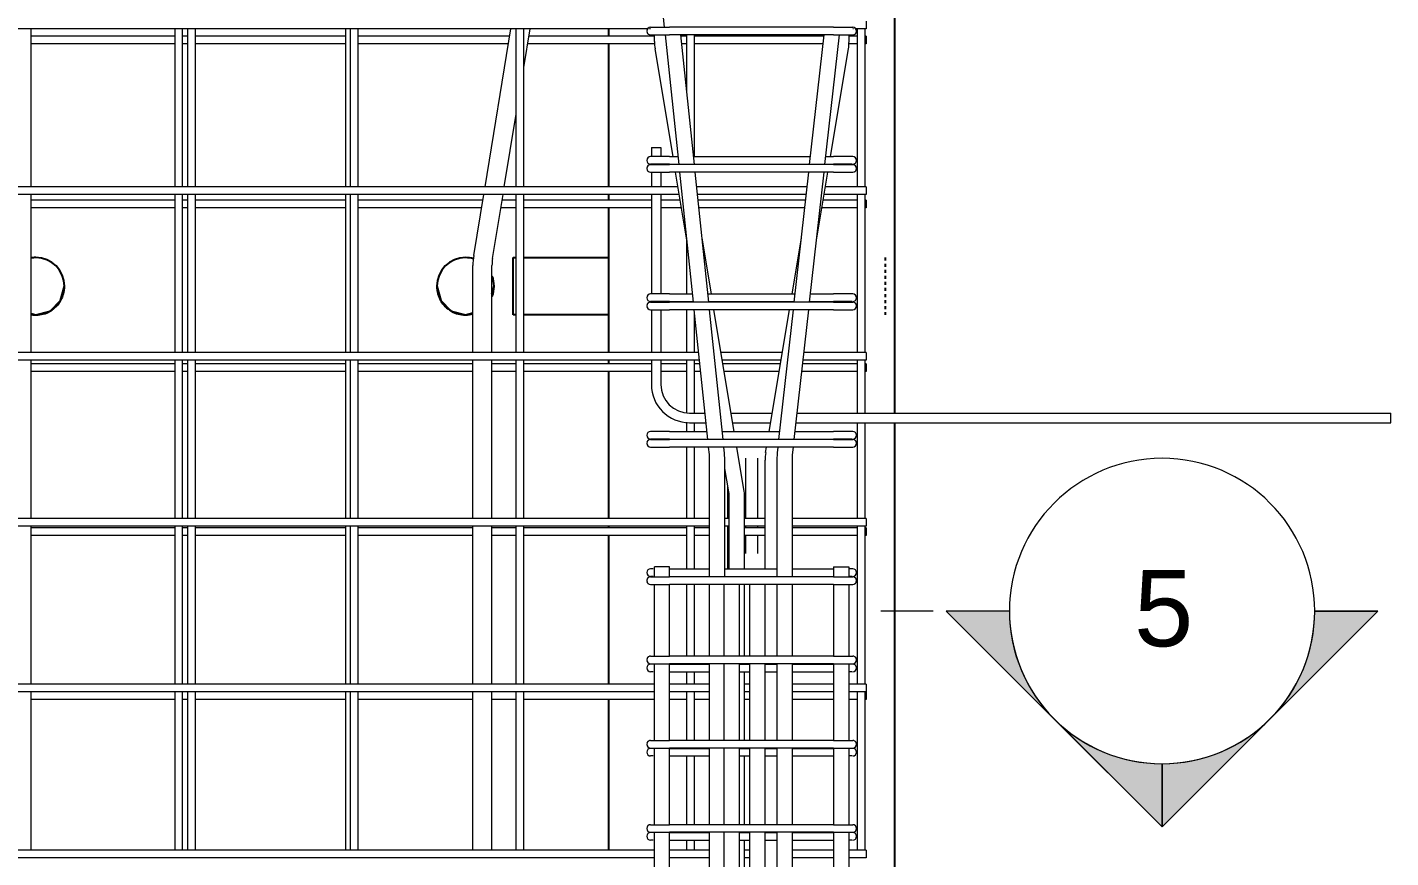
# Model space of a CAD drawing. Header units: millimetres. Extents: x 1435 to 26503, y -2036 to 18836.
# Drawn here: x 4929 to 6359, y -844 to 26 of the extents above; entities that cross this region are included whole.
import ezdxf

# ---------------------------------------------------------------- set-up
doc = ezdxf.new("R2010")
doc.units = ezdxf.units.MM
doc.linetypes.add('Dash', pattern=[6.36, 3.18, -3.18])
for name, color, linetype, lineweight in [('A-GENM', 13, 'Continuous', 18), ('A-WALL', 113, 'Continuous', 25), ('A-WALL-HDLN', 110, 'Dash', 25), ('G-ANNO-SYMB', 111, 'Continuous', 9), ('S-RBAR', 171, 'Continuous', 18)]:
    doc.layers.add(name, color=color, linetype=linetype, lineweight=lineweight)
doc.styles.add('Arial', font='arial.ttf', dxfattribs={"height": 80})

# ---------------------------------------------------------------- blocks, each defined once
blk = doc.blocks.new('12_7Ø_ Lifting Insert_COLUMN - 12_9Ø Lifting insert-V4-Elevation Front 1')
at = {"layer": 'A-GENM'}
blk.add_line((5695.2, -498.2), (5695.2, -496.3), dxfattribs=at)
at = {"layer": 'A-GENM', "flags": 128}
for points in [[(5682.5, -425), (5682.5, -429.1), (5682.5, -440.6), (5682.5, -457.8), (5682.5, -477.8), (5682.5, -488.3)], [(5695.2, -488.3), (5695.2, -472.2), (5695.2, -452.7), (5695.2, -436.8), (5695.2, -427.2), (5695.2, -425)], [(5682.5, -496.3), (5682.5, -497.3), (5682.5, -498.2)], [(5682.5, -506.2), (5682.5, -513.2), (5682.5, -522.8), (5682.5, -525)], [(5695.2, -525), (5695.2, -520.9), (5695.2, -509.4), (5695.2, -506.2)]]:
    blk.add_lwpolyline(points, dxfattribs=at)
blk = doc.blocks.new('Detail View - M_Section Head - Filled SHOP DWG-1002450-Elevation Front 1')
at = {"layer": 'G-ANNO-SYMB'}
h = blk.add_hatch(color=256, dxfattribs=at)
edge = h.paths.add_edge_path()
edge.add_line((5892.8, 3749.7), (5959.1, 3749.7))
edge.add_arc((6119.1, 3749.7), 160, 180, 225)
edge.add_line((6006, 3636.5), (5892.8, 3749.7))
h = blk.add_hatch(color=256, dxfattribs=at)
edge = h.paths.add_edge_path()
edge.add_line((6345.4, 3749.7), (6232.2, 3636.5))
edge.add_arc((6119.1, 3749.7), 160, 315, 360)
edge.add_line((6279.1, 3749.7), (6345.4, 3749.7))
h = blk.add_hatch(color=256, dxfattribs=at)
edge = h.paths.add_edge_path()
edge.add_line((6119.1, 3523.4), (6006, 3636.5))
edge.add_arc((6119.1, 3749.7), 160, 225, 270)
edge.add_line((6119.1, 3589.7), (6119.1, 3523.4))
h = blk.add_hatch(color=256, dxfattribs=at)
edge = h.paths.add_edge_path()
edge.add_line((6119.1, 3523.4), (6119.1, 3589.7))
edge.add_arc((6119.1, 3749.7), 160, 270, 315)
edge.add_line((6232.2, 3636.5), (6119.1, 3523.4))
for p, q in [((6119.1, 3523.4), (5892.8, 3749.7)), ((5959.1, 3749.7), (5892.8, 3749.7)), ((5892.8, 3749.7), (6006, 3636.5)), ((5959.1, 3749.7), (5892.8, 3749.7)), ((6119.1, 3523.4), (6345.4, 3749.7)), ((6232.2, 3636.5), (6345.4, 3749.7)), ((6279.1, 3749.7), (6345.4, 3749.7)), ((6345.4, 3749.7), (6279.1, 3749.7)), ((6006, 3636.5), (6119.1, 3523.4)), ((6119.1, 3523.4), (6232.2, 3636.5)), ((6119.1, 3589.7), (6119.1, 3523.4)), ((6119.1, 3523.4), (6119.1, 3589.7))]:
    blk.add_line(p, q, dxfattribs=at)
for start, end in [(360, 180), (180, 360), (180, 225), (315, 0), (225, 270), (270, 315)]:
    blk.add_arc((6119.1, 3749.7), 160, start, end, dxfattribs=at)

msp = doc.modelspace()

# ---------------------------------------------------------------- linework, layer by layer
at = {"layer": 'A-WALL'}
for p, q in [((5838.8, -378), (5838.8, 3660)), ((5538.8, 24.8), (5538.8, 17.1)), ((5538.8, 9.1), (5538.8, -140.9)), ((5538.8, -148.9), (5538.8, -154.7)), ((5538.8, -162.7), (5538.8, -314.6)), ((5438.8, -275), (5438.8, -215)), ((5438.8, -215), (5442, -215)), ((5450, -215), (5538.8, -215)), ((5416.6, -253.2), (5418.8, -245)), ((4933.4, -273.7), (4938.4, -275)), ((5388.8, -275), (5396.6, -272.9)), ((5442, -275), (5438.8, -275)), ((5538.8, -275), (5450, -275)), ((5538.8, -322.6), (5538.8, -326.4)), ((5538.8, -334.4), (5538.8, -488.3)), ((5838.8, -1395), (5838.8, -388)), ((5538.8, -496.3), (5538.8, -498.2)), ((5538.8, -506.2), (5538.8, -662.1)), ((5538.8, -678), (5538.8, -835.8))]:
    msp.add_line(p, q, dxfattribs=at)
at = {"layer": 'A-WALL', "flags": 128}
for points in [[(4938.4, -275), (4953.4, -271), (4964.4, -259.9), (4968.4, -245)], [(5358.8, -245), (5362.8, -260), (5373.9, -271), (5388.8, -275)]]:
    msp.add_lwpolyline(points, dxfattribs=at)
at = {"layer": 'A-WALL'}
for centre, start, end in [((4938.4, -245), 90, 99.6383), ((4938.4, -245), 0, 90), ((5388.8, -245), 90, 180), ((5388.8, -245), 73.9676, 90), ((5388.8, -245), 0, 20.7822), ((4938.4, -245), 330.719, 359.5722), ((5388.8, -245), 180.4246, 209.7233), ((5388.8, -245), 339.2178, 359.5722), ((4938.4, -245), 270.7209, 299.4239), ((4938.4, -245), 300.812, 329.6241), ((5388.8, -245), 210.813, 239.6231), ((5388.8, -245), 241.0171, 269.268), ((4938.4, -245), 260.3617, 269.268), ((5388.8, -245), 270.7209, 285)]:
    msp.add_arc(centre, 30, start, end, dxfattribs=at)
at = {"layer": 'A-WALL-HDLN'}
msp.add_line((5828.8, -215), (5828.8, -275), dxfattribs=at)
at = {"layer": 'G-ANNO-SYMB'}
msp.add_line((5879.1, -585.3), (5824.1, -585.3), dxfattribs=at)
at = {"layer": 'S-RBAR'}
for p, q in [((5597.6, 26.3), (5593.9, 61.5)), ((5808.8, 32.8), (5808.8, 24.8)), ((5580.1, 24.8), (4408.8, 24.8)), ((4933.4, -140.9), (4933.4, 24.8)), ((5084.3, 17.1), (4933.4, 17.1)), ((5084.3, -140.9), (5084.3, 24.8)), ((5092.3, -140.9), (5092.3, 24.8)), ((5097.6, 17.1), (5092.3, 17.1)), ((5097.6, -140.9), (5097.6, 24.8)), ((5105.6, -140.9), (5105.6, 24.8)), ((5263.2, 17.1), (5105.6, 17.1)), ((5263.2, -140.9), (5263.2, 24.8)), ((5268.3, -140.9), (5268.3, 24.8)), ((5276.3, -140.9), (5276.3, 24.8)), ((5435.2, 17.1), (5276.3, 17.1)), ((5409.3, -140.9), (5436.4, 24.8)), ((5442, -140.9), (5442, 24.8)), ((5450, -140.9), (5450, 24.8)), ((5450, -15.8), (5456.7, 24.8)), ((5586.9, 17.1), (5455.4, 17.1)), ((5582.8, 24.8), (5581.9, 24.8)), ((5582.8, 26.3), (5588.7, 26.3)), ((5582.8, 26.3), (5588.7, 26.3)), ((5582.8, 18.3), (5602.8, 18.3)), ((5582.8, 18.3), (5602.8, 18.3)), ((5586.9, 11.6), (5586.9, 18.3)), ((5588.7, 26.3), (5602.8, 26.3)), ((5612.7, -117.6), (5598.4, 18.3)), ((5774.8, 26.3), (5602.8, 26.3)), ((5774.8, 18.3), (5602.8, 18.3)), ((5628.8, -117.6), (5614.5, 18.3)), ((5620.9, 17.1), (5614.6, 17.1)), ((5620.9, -42.7), (5620.9, 18.3)), ((5628.9, -109.2), (5628.9, 18.3)), ((5764.6, 17.1), (5628.9, 17.1)), ((5749.6, -117.6), (5764.7, 18.3)), ((5765.7, -117.6), (5780.8, 18.3)), ((5774.8, 26.3), (5794.8, 26.3)), ((5774.8, 18.3), (5794.8, 18.3)), ((5790.9, 11.6), (5790.9, 18.3)), ((5799.8, 17.1), (5790.9, 17.1)), ((5795.7, 24.8), (5794.8, 24.8)), ((5808.8, 24.8), (5797.5, 24.8)), ((5799.8, -140.9), (5799.8, 24.8)), ((5807.8, -140.9), (5807.8, 24.8)), ((5808.8, 17.1), (5807.8, 17.1)), ((5808.8, 17.1), (5808.8, 9.1)), ((5084.3, 9.1), (4933.4, 9.1)), ((5097.6, 9.1), (5092.3, 9.1)), ((5263.2, 9.1), (5105.6, 9.1)), ((5433.8, 9.1), (5276.3, 9.1)), ((5587, 9.1), (5454.1, 9.1)), ((5606.4, -109.2), (5587.6, 3.7)), ((5620.9, 9.1), (5615.5, 9.1)), ((5763.7, 9.1), (5628.9, 9.1)), ((5771.4, -109.2), (5790.2, 3.7)), ((5799.8, 9.1), (5790.8, 9.1)), ((5808.8, 9.1), (5807.8, 9.1)), ((5429.5, -140.9), (5442, -64.7)), ((5583.7, -99.5), (5583.7, -109.2)), ((5583.7, -99.5), (5593.7, -99.5)), ((5593.7, -99.5), (5593.7, -109.2)), ((5602.8, -109.2), (5582.8, -109.2)), ((5602.8, -109.2), (5611.8, -109.2)), ((5627.9, -109.2), (5750.5, -109.2)), ((5766.6, -109.2), (5774.8, -109.2)), ((5794.8, -109.2), (5774.8, -109.2)), ((5588.7, -117.2), (5582.8, -117.2)), ((5582.8, -117.6), (5588.7, -117.6)), ((5582.8, -117.6), (5588.7, -117.6)), ((5582.8, -125.6), (5602.8, -125.6)), ((5582.8, -125.6), (5602.8, -125.6)), ((5583.7, -125.6), (5583.7, -140.9)), ((5602.8, -117.2), (5588.7, -117.2)), ((5588.7, -117.6), (5602.8, -117.6)), ((5593.7, -125.6), (5593.7, -140.9)), ((5602.8, -117.2), (5612.6, -117.2)), ((5774.8, -117.6), (5602.8, -117.6)), ((5774.8, -125.6), (5602.8, -125.6)), ((5621, -196.7), (5609.1, -125.6)), ((5627.8, -261.6), (5613.5, -125.6)), ((5628.7, -117.2), (5749.6, -117.2)), ((5643.9, -261.6), (5629.6, -125.6)), ((5733.5, -261.6), (5748.7, -125.6)), ((5749.6, -261.6), (5764.8, -125.6)), ((5756.8, -196.8), (5768.7, -125.6)), ((5765.7, -117.2), (5774.8, -117.2)), ((5788.9, -117.2), (5774.8, -117.2)), ((5774.8, -117.6), (5794.8, -117.6)), ((5774.8, -125.6), (5794.8, -125.6)), ((5794.1, -117.2), (5788.9, -117.2)), ((5611.7, -140.9), (4408.8, -140.9)), ((5747, -140.9), (5631.2, -140.9)), ((5808.8, -140.9), (5766.1, -140.9)), ((5808.8, -140.9), (5808.8, -148.9)), ((5613, -148.9), (4408.8, -148.9)), ((4933.4, -314.6), (4933.4, -148.9)), ((5084.3, -154.7), (4933.4, -154.7)), ((5084.3, -314.6), (5084.3, -148.9)), ((5092.3, -314.6), (5092.3, -148.9)), ((5097.6, -154.7), (5092.3, -154.7)), ((5097.6, -314.6), (5097.6, -148.9)), ((5105.6, -314.6), (5105.6, -148.9)), ((5263.2, -154.7), (5105.6, -154.7)), ((5263.2, -314.6), (5263.2, -148.9)), ((5268.3, -314.6), (5268.3, -148.9)), ((5276.3, -314.6), (5276.3, -148.9)), ((5407, -154.7), (5276.3, -154.7)), ((5397.5, -212.8), (5408, -148.9)), ((5417.2, -216.1), (5428.2, -148.9)), ((5442, -154.7), (5427.3, -154.7)), ((5442, -314.6), (5442, -148.9)), ((5450, -314.6), (5450, -148.9)), ((5583.7, -154.7), (5450, -154.7)), ((5583.7, -148.9), (5583.7, -253.1)), ((5593.7, -148.9), (5593.7, -253.1)), ((5614, -154.7), (5593.7, -154.7)), ((5746.1, -148.9), (5632, -148.9)), ((5745.4, -154.7), (5632.6, -154.7)), ((5799.8, -154.7), (5763.8, -154.7)), ((5808.8, -148.9), (5764.8, -148.9)), ((5799.8, -314.6), (5799.8, -148.9)), ((5807.8, -314.6), (5807.8, -148.9)), ((5808.8, -154.7), (5807.8, -154.7)), ((5808.8, -154.7), (5808.8, -162.7)), ((5084.3, -162.7), (4933.4, -162.7)), ((5097.6, -162.7), (5092.3, -162.7)), ((5263.2, -162.7), (5105.6, -162.7)), ((5405.7, -162.7), (5276.3, -162.7)), ((5442, -162.7), (5426, -162.7)), ((5583.7, -162.7), (5450, -162.7)), ((5615.3, -162.7), (5593.7, -162.7)), ((5744.5, -162.7), (5633.5, -162.7)), ((5799.8, -162.7), (5762.5, -162.7)), ((5808.8, -162.7), (5807.8, -162.7)), ((5620.9, -253.1), (5620.9, -196.3)), ((5646.6, -253.1), (5636.8, -194.6)), ((5731.2, -253.1), (5741, -194.6)), ((5396.6, -314.6), (5396.6, -223.3)), ((5416.6, -314.6), (5416.6, -223.3)), ((5602.8, -253.1), (5582.8, -253.1)), ((5602.8, -253.1), (5626.9, -253.1)), ((5643, -253.1), (5734.4, -253.1)), ((5750.5, -253.1), (5774.8, -253.1)), ((5794.8, -253.1), (5774.8, -253.1)), ((5588.7, -261.1), (5582.8, -261.1)), ((5582.8, -261.6), (5588.7, -261.6)), ((5582.8, -261.6), (5588.7, -261.6)), ((5582.8, -269.6), (5602.8, -269.6)), ((5582.8, -269.6), (5602.8, -269.6)), ((5583.7, -269.6), (5583.7, -314.6)), ((5602.8, -261.1), (5588.7, -261.1)), ((5588.7, -261.6), (5602.8, -261.6)), ((5593.7, -269.6), (5593.7, -314.6)), ((5602.8, -261.1), (5627.7, -261.1)), ((5774.8, -261.6), (5602.8, -261.6)), ((5774.8, -269.6), (5602.8, -269.6)), ((5620.9, -314.6), (5620.9, -269.6)), ((5642.9, -405.5), (5628.6, -269.6)), ((5643.8, -261.1), (5733.6, -261.1)), ((5659, -405.5), (5644.7, -269.6)), ((5670.6, -397.1), (5649.3, -269.6)), ((5707.2, -397.1), (5728.5, -269.6)), ((5717.4, -405.5), (5732.6, -269.6)), ((5733.5, -405.5), (5748.7, -269.6)), ((5749.7, -261.1), (5774.8, -261.1)), ((5788.9, -261.1), (5774.8, -261.1)), ((5774.8, -261.6), (5794.8, -261.6)), ((5774.8, -269.6), (5794.8, -269.6)), ((5794.1, -261.1), (5788.9, -261.1)), ((5628.9, -314.6), (5628.9, -272.3)), ((5633.3, -314.6), (4408.8, -314.6)), ((5634.2, -322.6), (4408.8, -322.6)), ((4933.4, -488.3), (4933.4, -322.6)), ((5084.3, -326.4), (4933.4, -326.4)), ((5084.3, -488.3), (5084.3, -322.6)), ((5092.3, -488.3), (5092.3, -322.6)), ((5097.6, -326.4), (5092.3, -326.4)), ((5097.6, -488.3), (5097.6, -322.6)), ((5105.6, -488.3), (5105.6, -322.6)), ((5263.2, -326.4), (5105.6, -326.4)), ((5263.2, -488.3), (5263.2, -322.6)), ((5268.3, -488.3), (5268.3, -322.6)), ((5276.3, -488.3), (5276.3, -322.6)), ((5396.6, -326.4), (5276.3, -326.4)), ((5396.6, -488.3), (5396.6, -322.6)), ((5416.6, -488.3), (5416.6, -322.6)), ((5442, -326.4), (5416.6, -326.4)), ((5442, -488.3), (5442, -322.6)), ((5450, -488.3), (5450, -322.6)), ((5583.7, -326.4), (5450, -326.4)), ((5583.7, -322.6), (5583.7, -348)), ((5593.7, -322.6), (5593.7, -348)), ((5620.9, -326.4), (5593.7, -326.4)), ((5620.9, -377.6), (5620.9, -322.6)), ((5628.9, -378), (5628.9, -322.6)), ((5634.6, -326.4), (5628.9, -326.4)), ((5721, -314.6), (5656.8, -314.6)), ((5719.6, -322.6), (5658.2, -322.6)), ((5719, -326.4), (5658.8, -326.4)), ((5799.8, -326.4), (5742.4, -326.4)), ((5808.8, -322.6), (5742.8, -322.6)), ((5808.8, -314.6), (5743.7, -314.6)), ((5799.8, -378), (5799.8, -322.6)), ((5807.8, -378), (5807.8, -322.6)), ((5808.8, -326.4), (5807.8, -326.4)), ((5808.8, -314.6), (5808.8, -322.6)), ((5808.8, -326.4), (5808.8, -334.4)), ((5084.3, -334.4), (4933.4, -334.4)), ((5097.6, -334.4), (5092.3, -334.4)), ((5263.2, -334.4), (5105.6, -334.4)), ((5396.6, -334.4), (5276.3, -334.4)), ((5442, -334.4), (5416.6, -334.4)), ((5583.7, -334.4), (5450, -334.4)), ((5620.9, -334.4), (5593.7, -334.4)), ((5635.4, -334.4), (5628.9, -334.4)), ((5717.7, -334.4), (5660.1, -334.4)), ((5799.8, -334.4), (5741.5, -334.4)), ((5808.8, -334.4), (5807.8, -334.4)), ((5623.7, -378), (5640, -378)), ((5667.4, -378), (5710.4, -378)), ((5736.6, -378), (6358.8, -378)), ((6358.8, -388), (6358.8, -378)), ((5602.8, -397.1), (5582.8, -397.1)), ((5602.8, -397.1), (5642, -397.1)), ((5620.9, -397.1), (5620.9, -387.6)), ((5623.7, -388), (5641, -388)), ((5628.9, -397.1), (5628.9, -388)), ((5658.1, -397.1), (5718.1, -397.1)), ((5669.1, -388), (5708.7, -388)), ((5734.5, -397.1), (5774.8, -397.1)), ((5735.5, -388), (6358.8, -388)), ((5794.8, -397.1), (5774.8, -397.1)), ((5799.8, -488.3), (5799.8, -388)), ((5807.8, -488.3), (5807.8, -388)), ((5588.7, -405.1), (5582.8, -405.1)), ((5582.8, -405.5), (5588.7, -405.5)), ((5582.8, -405.5), (5588.7, -405.5)), ((5582.8, -413.5), (5602.8, -413.5)), ((5582.8, -413.5), (5602.8, -413.5)), ((5602.8, -405.1), (5588.7, -405.1)), ((5588.7, -405.5), (5602.8, -405.5)), ((5602.8, -405.1), (5642.8, -405.1)), ((5774.8, -405.5), (5602.8, -405.5)), ((5774.8, -413.5), (5602.8, -413.5)), ((5620.9, -405.5), (5620.9, -405.1)), ((5620.9, -488.3), (5620.9, -413.5)), ((5628.9, -405.5), (5628.9, -405.1)), ((5628.9, -488.3), (5628.9, -413.5)), ((5644.5, -421.4), (5643.7, -413.5)), ((5658.9, -405.1), (5717.5, -405.1)), ((5660.5, -419.8), (5659.8, -413.5)), ((5672, -405.5), (5671.9, -405.1)), ((5680.7, -457.9), (5673.3, -413.5)), ((5703.5, -419.3), (5704.5, -413.5)), ((5705.8, -405.5), (5705.9, -405.1)), ((5715.9, -419.7), (5716.6, -413.5)), ((5731.8, -421.5), (5732.7, -413.5)), ((5733.6, -405.1), (5774.8, -405.1)), ((5788.9, -405.1), (5774.8, -405.1)), ((5774.8, -405.5), (5794.8, -405.5)), ((5774.8, -413.5), (5794.8, -413.5)), ((5794.1, -405.1), (5788.9, -405.1)), ((5644.8, -427.2), (5644.5, -421.4)), ((5644.8, -549.5), (5644.8, -427.2)), ((5660.8, -427.2), (5660.5, -419.8)), ((5660.8, -549.5), (5660.8, -427.2)), ((5702.9, -541), (5702.9, -427.2)), ((5715.5, -427.2), (5715.9, -419.7)), ((5715.5, -549.5), (5715.5, -427.2)), ((5731.5, -427.2), (5731.8, -421.5)), ((5731.5, -549.5), (5731.5, -427.2)), ((5664.9, -460.6), (5660.8, -435.9)), ((5663.8, -488.3), (5663.8, -453.7)), ((5665.4, -541), (5665.4, -465.8)), ((5681.4, -541), (5681.4, -465.8)), ((5644.8, -488.3), (4408.8, -488.3)), ((5644.8, -496.3), (4408.8, -496.3)), ((4933.4, -662.1), (4933.4, -496.3)), ((5084.3, -498.2), (4933.4, -498.2)), ((5084.3, -662.1), (5084.3, -496.3)), ((5092.3, -662.1), (5092.3, -496.3)), ((5097.6, -498.2), (5092.3, -498.2)), ((5097.6, -662.1), (5097.6, -496.3)), ((5105.6, -662.1), (5105.6, -496.3)), ((5263.2, -498.2), (5105.6, -498.2)), ((5263.2, -662.1), (5263.2, -496.3)), ((5268.3, -662.1), (5268.3, -496.3)), ((5276.3, -662.1), (5276.3, -496.3)), ((5396.6, -498.2), (5276.3, -498.2)), ((5396.6, -662.1), (5396.6, -496.3)), ((5416.6, -662.1), (5416.6, -496.3)), ((5442, -498.2), (5416.6, -498.2)), ((5442, -662.1), (5442, -496.3)), ((5450, -662.1), (5450, -496.3)), ((5620.9, -498.2), (5450, -498.2)), ((5620.9, -541), (5620.9, -496.3)), ((5628.9, -541), (5628.9, -496.3)), ((5644.8, -498.2), (5628.9, -498.2)), ((5665.4, -488.3), (5660.8, -488.3)), ((5665.4, -496.3), (5660.8, -496.3)), ((5663.8, -541), (5663.8, -496.3)), ((5665.4, -498.2), (5663.8, -498.2)), ((5702.9, -488.3), (5681.4, -488.3)), ((5702.9, -496.3), (5681.4, -496.3)), ((5702.9, -498.2), (5681.4, -498.2)), ((5808.8, -488.3), (5731.5, -488.3)), ((5808.8, -496.3), (5731.5, -496.3)), ((5799.8, -498.2), (5731.5, -498.2)), ((5799.8, -662.1), (5799.8, -496.3)), ((5807.8, -662.1), (5807.8, -496.3)), ((5808.8, -498.2), (5807.8, -498.2)), ((5808.8, -488.3), (5808.8, -496.3)), ((5808.8, -498.2), (5808.8, -506.2)), ((5084.3, -506.2), (4933.4, -506.2)), ((5097.6, -506.2), (5092.3, -506.2)), ((5263.2, -506.2), (5105.6, -506.2)), ((5396.6, -506.2), (5276.3, -506.2)), ((5442, -506.2), (5416.6, -506.2)), ((5620.9, -506.2), (5450, -506.2)), ((5644.8, -506.2), (5628.9, -506.2)), ((5665.4, -506.2), (5663.8, -506.2)), ((5702.9, -506.2), (5681.4, -506.2)), ((5799.8, -506.2), (5731.5, -506.2)), ((5808.8, -506.2), (5807.8, -506.2)), ((5585.6, -541), (5582.8, -541)), ((5602.8, -538.9), (5586.8, -538.9)), ((5586.8, -549.5), (5586.8, -538.9)), ((5602.8, -549.5), (5602.8, -538.9)), ((5602.8, -541), (5644.8, -541)), ((5660.8, -541), (5715.5, -541)), ((5731.5, -541), (5774.8, -541)), ((5774.8, -538.9), (5774.8, -549.5)), ((5774.8, -538.9), (5790.8, -538.9)), ((5790.8, -538.9), (5790.8, -549.5)), ((5794.8, -541), (5791.1, -541)), ((5585.6, -549), (5582.8, -549)), ((5582.8, -549.5), (5588.7, -549.5)), ((5582.8, -549.5), (5588.7, -549.5)), ((5588.7, -549.5), (5602.8, -549.5)), ((5602.8, -549), (5644.8, -549)), ((5774.8, -549.5), (5602.8, -549.5)), ((5620.9, -549.5), (5620.9, -549)), ((5628.9, -549.5), (5628.9, -549)), ((5660.8, -549), (5715.5, -549)), ((5663.8, -549.5), (5663.8, -549)), ((5665.4, -549.5), (5665.4, -549)), ((5681.4, -549.5), (5681.4, -549)), ((5702.9, -549.5), (5702.9, -549)), ((5731.5, -549), (5774.8, -549)), ((5774.8, -549.5), (5794.8, -549.5)), ((5794.1, -549), (5791.3, -549)), ((5582.8, -557.5), (5602.8, -557.5)), ((5582.8, -557.5), (5602.8, -557.5)), ((5586.8, -632.6), (5586.8, -557.5)), ((5602.8, -632.6), (5602.8, -557.5)), ((5774.8, -557.5), (5602.8, -557.5)), ((5620.9, -632.6), (5620.9, -557.5)), ((5628.9, -632.6), (5628.9, -557.5)), ((5644.8, -632.6), (5644.8, -557.5)), ((5659.8, -557.5), (5659.8, -632.6)), ((5675.8, -557.5), (5675.8, -632.6)), ((5681.4, -632.6), (5681.4, -557.5)), ((5686.7, -557.5), (5686.7, -632.6)), ((5702.7, -557.5), (5702.7, -632.6)), ((5702.9, -632.6), (5702.9, -557.5)), ((5715.5, -632.6), (5715.5, -557.5)), ((5731.5, -632.6), (5731.5, -557.5)), ((5774.8, -557.5), (5774.8, -632.6)), ((5774.8, -557.5), (5794.8, -557.5)), ((5790.8, -557.5), (5790.8, -632.6)), ((5582.8, -632.6), (5588.7, -632.6)), ((5582.8, -632.6), (5588.7, -632.6)), ((5582.8, -640.6), (5602.8, -640.6)), ((5582.8, -640.6), (5602.8, -640.6)), ((5585.6, -640.9), (5582.8, -640.9)), ((5586.8, -720.9), (5586.8, -640.6)), ((5588.7, -632.6), (5602.8, -632.6)), ((5774.8, -632.6), (5602.8, -632.6)), ((5774.8, -640.6), (5602.8, -640.6)), ((5602.8, -720.9), (5602.8, -640.6)), ((5602.8, -640.9), (5644.8, -640.9)), ((5644.8, -720.9), (5644.8, -640.6)), ((5659.8, -640.6), (5659.8, -720.9)), ((5675.8, -640.6), (5675.8, -720.9)), ((5675.8, -640.9), (5686.7, -640.9)), ((5686.7, -640.6), (5686.7, -720.9)), ((5702.7, -640.6), (5702.7, -720.9)), ((5702.7, -640.9), (5715.5, -640.9)), ((5715.5, -720.9), (5715.5, -640.6)), ((5731.5, -720.9), (5731.5, -640.6)), ((5731.5, -640.9), (5774.8, -640.9)), ((5774.8, -632.6), (5794.8, -632.6)), ((5774.8, -640.6), (5794.8, -640.6)), ((5774.8, -640.6), (5774.8, -720.9)), ((5790.8, -640.6), (5790.8, -720.9)), ((5794.8, -640.9), (5791.1, -640.9)), ((5585.6, -648.9), (5582.8, -648.9)), ((5602.8, -648.9), (5644.8, -648.9)), ((5620.9, -662.1), (5620.9, -648.9)), ((5628.9, -662.1), (5628.9, -648.9)), ((5675.8, -648.9), (5686.7, -648.9)), ((5681.4, -720.9), (5681.4, -648.9)), ((5702.7, -648.9), (5715.5, -648.9)), ((5702.9, -720.9), (5702.9, -648.9)), ((5731.5, -648.9), (5774.8, -648.9)), ((5794.1, -648.9), (5791.3, -648.9)), ((5586.8, -662.1), (4408.8, -662.1)), ((5586.8, -670.1), (4408.8, -670.1)), ((4933.4, -835.8), (4933.4, -670.1)), ((5084.3, -835.8), (5084.3, -670.1)), ((5092.3, -835.8), (5092.3, -670.1)), ((5097.6, -835.8), (5097.6, -670.1)), ((5105.6, -835.8), (5105.6, -670.1)), ((5263.2, -835.8), (5263.2, -670.1)), ((5268.3, -835.8), (5268.3, -670.1)), ((5276.3, -835.8), (5276.3, -670.1)), ((5396.6, -835.8), (5396.6, -670.1)), ((5416.6, -835.8), (5416.6, -670.1)), ((5442, -835.8), (5442, -670.1)), ((5450, -835.8), (5450, -670.1)), ((5644.8, -662.1), (5602.8, -662.1)), ((5644.8, -670.1), (5602.8, -670.1)), ((5620.9, -720.9), (5620.9, -670.1)), ((5628.9, -720.9), (5628.9, -670.1)), ((5686.7, -662.1), (5681.4, -662.1)), ((5686.7, -670.1), (5681.4, -670.1)), ((5774.8, -662.1), (5731.5, -662.1)), ((5774.8, -670.1), (5731.5, -670.1)), ((5808.8, -662.1), (5790.8, -662.1)), ((5808.8, -670.1), (5790.8, -670.1)), ((5799.8, -835.8), (5799.8, -670.1)), ((5807.8, -835.8), (5807.8, -670.1)), ((5808.8, -662.1), (5808.8, -670.1)), ((5808.8, -670.1), (5808.8, -678)), ((5084.3, -678), (4933.4, -678)), ((5097.6, -678), (5092.3, -678)), ((5263.2, -678), (5105.6, -678)), ((5396.6, -678), (5276.3, -678)), ((5442, -678), (5416.6, -678)), ((5586.8, -678), (5450, -678)), ((5620.9, -678), (5602.8, -678)), ((5644.8, -678), (5628.9, -678)), ((5686.7, -678), (5681.4, -678)), ((5774.8, -678), (5731.5, -678)), ((5799.8, -678), (5790.8, -678)), ((5808.8, -678), (5807.8, -678)), ((5582.8, -720.9), (5588.7, -720.9)), ((5582.8, -720.9), (5588.7, -720.9)), ((5582.8, -728.9), (5602.8, -728.9)), ((5582.8, -728.9), (5602.8, -728.9)), ((5586.8, -809.2), (5586.8, -728.9)), ((5588.7, -720.9), (5602.8, -720.9)), ((5774.8, -720.9), (5602.8, -720.9)), ((5774.8, -728.9), (5602.8, -728.9)), ((5602.8, -809.2), (5602.8, -728.9)), ((5644.8, -809.2), (5644.8, -728.9)), ((5659.8, -728.9), (5659.8, -809.2)), ((5675.8, -728.9), (5675.8, -809.2)), ((5686.7, -728.9), (5686.7, -809.2)), ((5702.7, -728.9), (5702.7, -809.2)), ((5715.5, -809.2), (5715.5, -728.9)), ((5731.5, -809.2), (5731.5, -728.9)), ((5774.8, -720.9), (5794.8, -720.9)), ((5774.8, -728.9), (5794.8, -728.9)), ((5774.8, -728.9), (5774.8, -809.2)), ((5790.8, -728.9), (5790.8, -809.2)), ((5585.6, -729.2), (5582.8, -729.2)), ((5585.6, -737.2), (5582.8, -737.2)), ((5602.8, -729.2), (5644.8, -729.2)), ((5602.8, -737.2), (5644.8, -737.2)), ((5620.9, -809.2), (5620.9, -737.2)), ((5628.9, -809.2), (5628.9, -737.2)), ((5675.8, -729.2), (5686.7, -729.2)), ((5675.8, -737.2), (5686.7, -737.2)), ((5681.4, -809.2), (5681.4, -737.2)), ((5702.7, -729.2), (5715.5, -729.2)), ((5702.7, -737.2), (5715.5, -737.2)), ((5702.9, -809.2), (5702.9, -737.2)), ((5731.5, -729.2), (5774.8, -729.2)), ((5731.5, -737.2), (5774.8, -737.2)), ((5794.8, -729.2), (5791.1, -729.2)), ((5794.1, -737.2), (5791.3, -737.2)), ((5582.8, -809.2), (5588.7, -809.2)), ((5582.8, -809.2), (5588.7, -809.2)), ((5588.7, -809.2), (5602.8, -809.2)), ((5774.8, -809.2), (5602.8, -809.2)), ((5774.8, -809.2), (5794.8, -809.2)), ((5582.8, -817.2), (5602.8, -817.2)), ((5582.8, -817.2), (5602.8, -817.2)), ((5585.6, -817.4), (5582.8, -817.4)), ((5585.6, -825.4), (5582.8, -825.4)), ((5586.8, -897.6), (5586.8, -817.2)), ((5774.8, -817.2), (5602.8, -817.2)), ((5602.8, -897.6), (5602.8, -817.2)), ((5602.8, -817.4), (5644.8, -817.4)), ((5602.8, -825.4), (5644.8, -825.4)), ((5620.9, -835.8), (5620.9, -825.4)), ((5628.9, -835.8), (5628.9, -825.4)), ((5644.8, -897.6), (5644.8, -817.2)), ((5659.8, -817.2), (5659.8, -897.6)), ((5675.8, -817.2), (5675.8, -897.6)), ((5675.8, -817.4), (5686.7, -817.4)), ((5675.8, -825.4), (5686.7, -825.4)), ((5681.4, -897.6), (5681.4, -825.4)), ((5686.7, -817.2), (5686.7, -897.6)), ((5702.7, -817.2), (5702.7, -897.6)), ((5702.7, -817.4), (5715.5, -817.4)), ((5702.7, -825.4), (5715.5, -825.4)), ((5702.9, -897.6), (5702.9, -825.4)), ((5715.5, -897.6), (5715.5, -817.2)), ((5731.5, -897.6), (5731.5, -817.2)), ((5731.5, -817.4), (5774.8, -817.4)), ((5731.5, -825.4), (5774.8, -825.4)), ((5774.8, -817.2), (5794.8, -817.2)), ((5774.8, -817.2), (5774.8, -897.6)), ((5790.8, -817.2), (5790.8, -897.6)), ((5794.8, -817.4), (5791.1, -817.4)), ((5794.1, -825.4), (5791.3, -825.4)), ((5586.8, -835.8), (4408.8, -835.8)), ((5644.8, -835.8), (5602.8, -835.8)), ((5686.7, -835.8), (5681.4, -835.8)), ((5774.8, -835.8), (5731.5, -835.8)), ((5808.8, -835.8), (5790.8, -835.8)), ((5808.8, -835.8), (5808.8, -843.8)), ((5586.8, -843.8), (4408.8, -843.8)), ((5644.8, -843.8), (5602.8, -843.8)), ((5686.7, -843.8), (5681.4, -843.8)), ((5774.8, -843.8), (5731.5, -843.8)), ((5808.8, -843.8), (5790.8, -843.8))]:
    msp.add_line(p, q, dxfattribs=at)
for centre, radius, start, end in [((5582.8, 22.3), 4, 90, 270), ((5582.8, 22.3), 4, 90, 270), ((5582.8, 22.3), 4, 140.72, 165), ((5582.8, 22.3), 4, 195, 240), ((5794.8, 22.3), 4, 270, 90), ((5794.8, 22.3), 4, 300, 345), ((5794.8, 22.3), 4, 15, 39.28), ((5634.9, 11.6), 48, 180, 189.4623), ((5742.9, 11.6), 48, 350.5377, 360), ((5582.8, -113.2), 4, 90, 270), ((5794.8, -113.2), 4, 270, 90), ((5582.8, -121.6), 4, 90, 270), ((5582.8, -121.6), 4, 90, 270), ((5582.8, -121.6), 4, 120, 165), ((5582.8, -121.6), 4, 195, 240), ((5582.8, -121.6), 4, 90, 105), ((5794.8, -121.6), 4, 75, 90), ((5794.8, -121.6), 4, 270, 90), ((5794.8, -121.6), 4, 15, 60), ((5794.8, -121.6), 4, 300, 345), ((5461.6, -223.3), 65, 170.6952, 180), ((5461.6, -223.3), 45, 170.6952, 180), ((5582.8, -257.1), 4, 90, 270), ((5794.8, -257.1), 4, 270, 90), ((5582.8, -265.6), 4, 90, 270), ((5582.8, -265.6), 4, 90, 270), ((5582.8, -265.6), 4, 120, 165), ((5582.8, -265.6), 4, 195, 240), ((5582.8, -265.6), 4, 90, 105), ((5794.8, -265.6), 4, 75, 90), ((5794.8, -265.6), 4, 270, 90), ((5794.8, -265.6), 4, 15, 60), ((5794.8, -265.6), 4, 300, 345), ((5623.7, -348), 40, 180, 270), ((5623.7, -348), 30, 180, 270), ((5582.8, -401.1), 4, 90, 270), ((5794.8, -401.1), 4, 270, 90), ((5582.8, -409.5), 4, 90, 270), ((5582.8, -409.5), 4, 90, 270), ((5582.8, -409.5), 4, 120, 165), ((5582.8, -409.5), 4, 195, 240), ((5582.8, -409.5), 4, 90, 105), ((5794.8, -409.5), 4, 75, 90), ((5794.8, -409.5), 4, 270, 90), ((5794.8, -409.5), 4, 15, 60), ((5794.8, -409.5), 4, 300, 345), ((5750.9, -427.2), 48, 170.5377, 180), ((5633.4, -465.8), 32, 360, 9.4623), ((5633.4, -465.8), 48, 0, 9.4623), ((5582.8, -545), 4, 90, 270), ((5794.8, -545), 4, 270, 90), ((5582.8, -553.5), 4, 90, 270), ((5582.8, -553.5), 4, 90, 270), ((5582.8, -553.5), 4, 120, 165), ((5582.8, -553.5), 4, 195, 240), ((5582.8, -553.5), 4, 90, 105), ((5794.8, -553.5), 4, 75, 90), ((5794.8, -553.5), 4, 270, 90), ((5794.8, -553.5), 4, 15, 60), ((5794.8, -553.5), 4, 300, 345), ((5582.8, -636.6), 4, 90, 270), ((5582.8, -636.6), 4, 90, 270), ((5582.8, -644.9), 4, 90, 270), ((5582.8, -636.6), 4, 120, 165), ((5582.8, -636.6), 4, 195, 240), ((5582.8, -636.6), 4, 90, 105), ((5794.8, -636.6), 4, 75, 90), ((5794.8, -636.6), 4, 270, 90), ((5794.8, -644.9), 4, 270, 90), ((5794.8, -636.6), 4, 15, 60), ((5794.8, -636.6), 4, 300, 345), ((5582.8, -724.9), 4, 90, 270), ((5582.8, -724.9), 4, 90, 270), ((5582.8, -724.9), 4, 120, 165), ((5582.8, -724.9), 4, 195, 240), ((5582.8, -724.9), 4, 90, 105), ((5794.8, -724.9), 4, 75, 90), ((5794.8, -724.9), 4, 270, 90), ((5794.8, -724.9), 4, 15, 60), ((5794.8, -724.9), 4, 300, 345), ((5582.8, -733.2), 4, 90, 270), ((5794.8, -733.2), 4, 270, 90), ((5582.8, -813.2), 4, 90, 270), ((5582.8, -813.2), 4, 90, 270), ((5582.8, -813.2), 4, 120, 165), ((5582.8, -813.2), 4, 195, 240), ((5582.8, -813.2), 4, 90, 105), ((5794.8, -813.2), 4, 75, 90), ((5794.8, -813.2), 4, 270, 90), ((5794.8, -813.2), 4, 15, 60), ((5794.8, -813.2), 4, 300, 345), ((5582.8, -821.4), 4, 90, 270), ((5794.8, -821.4), 4, 270, 90)]:
    msp.add_arc(centre, radius, start, end, dxfattribs=at)

# ---------------------------------------------------------------- block references
at = {"layer": 'A-GENM'}
msp.add_blockref('12_7Ø_ Lifting Insert_COLUMN - 12_9Ø Lifting insert-V4-Elevation Front 1', (0, 0), dxfattribs=at)
at = {"layer": 'G-ANNO-SYMB'}
msp.add_blockref('Detail View - M_Section Head - Filled SHOP DWG-1002450-Elevation Front 1', (0, -4335), dxfattribs=at)

# ---------------------------------------------------------------- texts
at = {"layer": 'G-ANNO-SYMB', "insert": (6089.7, -542.3), "char_height": 80, "width": 76.962, "attachment_point": 1, "style": 'Arial'}
msp.add_mtext('5', dxfattribs=at)

doc.saveas('drawing.dxf')
